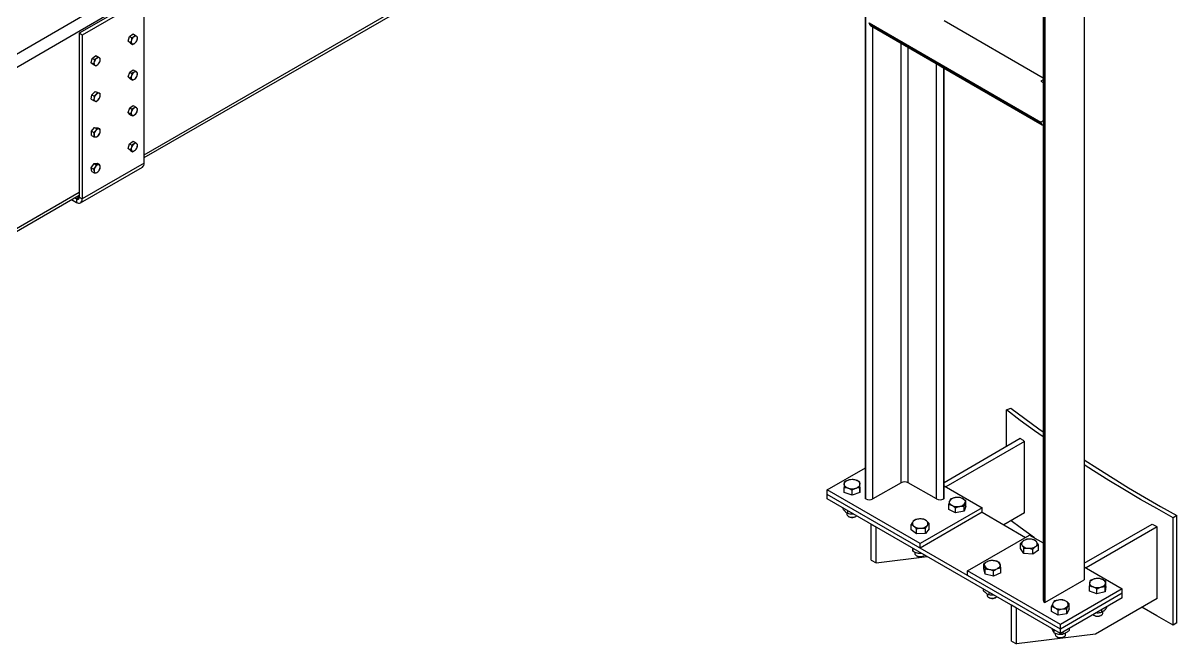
# Model space of a CAD drawing. Header units: metres. Extents: x 0 to 21025, y 0 to 14850.
# Drawn here: x 13125 to 14442, y 4757 to 5466 of the extents above; entities that cross this region are included whole.
import ezdxf

# ---------------------------------------------------------------- set-up
doc = ezdxf.new("R2010")
doc.units = ezdxf.units.M
doc.header["$LTSCALE"] = 25
doc.layers.add('SL4', color=4, linetype='Continuous')

msp = doc.modelspace()

# ---------------------------------------------------------------- linework, layer by layer
at = {"layer": 'SL4'}
for p, q in [((14336.545, 5927.356), (14336.545, 4830.211)), ((14289.577, 5900.241), (14289.577, 4806.882)), ((14291.29, 5901.231), (14291.29, 4804.494)), ((14291.643, 5901.435), (14291.643, 4804.29)), ((13262.821, 5315.477), (14129.177, 5815.614)), ((13262.821, 5312.255), (14129.177, 5812.392)), ((14086.583, 4922.669), (14086.583, 5787.803)), ((14086.936, 4922.465), (14086.936, 5788.007)), ((12277.116, 4945.677), (13214.015, 5486.537)), ((13259.453, 5495.002), (13188.743, 5454.181)), ((13262.821, 5493.058), (13192.11, 5452.237)), ((13262.821, 5305.876), (13262.821, 5493.058)), ((13220.75, 5474.871), (12283.851, 4934.011)), ((14091.073, 5466.057), (14287.153, 5352.862)), ((14091.073, 5465.648), (14091.073, 5466.057)), ((14091.073, 5465.648), (14287.153, 5352.453)), ((14092.284, 5462.97), (14288.365, 5349.775)), ((14095.209, 4922.465), (14095.209, 5461.282)), ((14176.385, 5468.649), (14289.577, 5403.305)), ((13188.743, 5454.181), (13188.743, 5266.999)), ((13192.11, 5452.237), (13188.743, 5454.181)), ((13192.11, 5452.237), (13192.11, 5265.055)), ((13244.638, 5445.143), (13246.153, 5450.395)), ((13244.638, 5445.143), (13247.151, 5443.693)), ((13247.163, 5442.897), (13244.638, 5445.143)), ((13246.153, 5450.395), (13250.194, 5453.401)), ((13246.153, 5450.395), (13248.666, 5448.945)), ((13247.151, 5443.693), (13248.729, 5442.387)), ((13247.163, 5442.897), (13249.676, 5441.446)), ((13250.194, 5453.401), (13252.707, 5451.951)), ((13252.707, 5451.951), (13251.002, 5450.266)), ((13255.232, 5449.705), (13254.285, 5450.646)), ((13249.676, 5441.446), (13252.012, 5442.767)), ((14127.347, 4941.018), (14127.347, 5442.729)), ((14135.62, 4941.018), (14135.62, 5437.953)), ((13202.263, 5420.354), (13203.508, 5425.563)), ((13202.263, 5420.354), (13204.775, 5418.904)), ((13205.007, 5418.448), (13202.263, 5420.354)), ((13203.508, 5425.563), (13207.498, 5428.865)), ((13203.508, 5425.563), (13206.021, 5424.113)), ((13204.775, 5418.904), (13206.463, 5417.769)), ((13205.007, 5418.448), (13207.519, 5416.998)), ((13207.498, 5428.865), (13210.01, 5427.415)), ((13207.519, 5416.998), (13209.83, 5418.467)), ((13210.01, 5427.415), (13208.331, 5425.581)), ((13212.755, 5425.509), (13211.698, 5426.28)), ((14167.758, 4922.465), (14167.758, 5419.4)), ((13244.612, 5404.556), (13246.332, 5409.825)), ((13244.612, 5404.556), (13247.125, 5403.106)), ((13246.959, 5402.054), (13244.612, 5404.556)), ((13246.332, 5409.825), (13250.398, 5412.59)), ((13246.332, 5409.825), (13248.844, 5408.374)), ((13250.398, 5412.59), (13252.911, 5411.14)), ((13252.911, 5411.14), (13251.193, 5409.575)), ((13255.258, 5408.638), (13254.4, 5409.706)), ((14173.107, 5416.305), (14288.365, 5349.767)), ((14176.032, 4922.465), (14176.032, 5414.616)), ((14176.385, 4922.669), (14176.385, 5414.412)), ((13246.959, 5402.054), (13249.472, 5400.603)), ((13247.125, 5403.106), (13248.614, 5401.672)), ((13249.472, 5400.603), (13251.821, 5401.804)), ((14289.577, 5400.918), (14287.153, 5399.519)), ((14287.153, 5399.519), (14289.577, 5398.121)), ((13202.423, 5378.984), (13203.111, 5384.028)), ((13202.423, 5378.984), (13204.936, 5377.534)), ((13203.111, 5384.028), (13206.94, 5387.874)), ((13203.111, 5384.028), (13205.624, 5382.578)), ((13204.936, 5377.534), (13206.822, 5376.752)), ((13206.94, 5387.874), (13209.453, 5386.423)), ((13206.94, 5387.874), (13210.081, 5386.676)), ((13209.453, 5386.423), (13207.854, 5384.318)), ((13208.077, 5376.335), (13210.307, 5378.076)), ((13210.081, 5386.676), (13212.594, 5385.225)), ((13212.594, 5385.225), (13211.339, 5385.642)), ((13244.609, 5363.773), (13246.364, 5369.043)), ((13244.609, 5363.773), (13247.122, 5362.322)), ((13246.923, 5361.225), (13244.609, 5363.773)), ((13246.364, 5369.043), (13250.434, 5371.765)), ((13246.364, 5369.043), (13248.877, 5367.592)), ((13250.434, 5371.765), (13252.947, 5370.314)), ((13252.947, 5370.314), (13251.228, 5368.771)), ((13255.261, 5367.767), (13254.42, 5368.858)), ((13246.923, 5361.225), (13249.436, 5359.775)), ((13247.122, 5362.322), (13248.595, 5360.866)), ((13249.436, 5359.775), (13251.787, 5360.954)), ((14289.577, 5354.261), (14287.153, 5352.862)), ((14287.153, 5352.862), (14287.153, 5352.453)), ((13202.717, 5342.319), (13206.252, 5346.717)), ((13202.717, 5342.319), (13205.229, 5340.868)), ((13202.717, 5337.605), (13202.717, 5342.319)), ((13202.717, 5337.605), (13205.229, 5336.154)), ((13206.252, 5346.717), (13208.765, 5345.267)), ((13206.252, 5346.717), (13209.788, 5346.401)), ((13208.765, 5345.267), (13207.313, 5342.885)), ((13208.765, 5335.838), (13210.848, 5337.855)), ((13209.788, 5346.401), (13212.3, 5344.95)), ((13212.3, 5344.95), (13210.848, 5344.926)), ((13205.229, 5336.154), (13207.313, 5335.814)), ((13244.626, 5322.764), (13246.229, 5328.025)), ((13246.229, 5328.025), (13250.282, 5330.929)), ((13246.229, 5328.025), (13248.742, 5326.575)), ((13250.282, 5330.929), (13252.795, 5329.479)), ((13252.795, 5329.479), (13251.084, 5327.844)), ((13255.244, 5327.121), (13254.336, 5328.118)), ((13244.626, 5322.764), (13247.138, 5321.314)), ((13247.075, 5320.407), (13244.626, 5322.764)), ((13247.075, 5320.407), (13249.588, 5318.956)), ((13247.138, 5321.314), (13248.679, 5319.953)), ((13249.588, 5318.956), (13251.93, 5320.226)), ((13190.137, 5260.694), (13260.848, 5301.515)), ((13262.821, 5305.876), (13192.11, 5265.055)), ((13202.423, 5300.601), (13205.564, 5305.425)), ((13202.423, 5300.601), (13204.936, 5299.15)), ((13203.111, 5296.351), (13202.423, 5300.601)), ((13205.564, 5305.425), (13209.393, 5306.001)), ((13205.564, 5305.425), (13208.077, 5303.975)), ((13208.077, 5303.975), (13206.822, 5301.38)), ((13209.393, 5306.001), (13211.906, 5304.55)), ((13211.906, 5304.55), (13210.307, 5304.08)), ((13203.111, 5296.351), (13205.624, 5294.901)), ((13205.624, 5294.901), (13207.854, 5295.006)), ((13209.453, 5295.476), (13211.339, 5297.706)), ((12322.386, 4772.576), (13188.743, 5272.713)), ((12322.386, 4769.354), (13188.743, 5269.491)), ((13179.848, 5264.356), (13185.375, 5261.166)), ((13183.216, 5266.301), (13185.375, 5265.055)), ((13188.743, 5266.999), (13185.375, 5265.055)), ((13185.375, 5265.055), (13185.375, 5261.166)), ((13188.743, 5266.999), (13192.11, 5265.055)), ((14247.651, 5024.137), (14252.716, 5026.348)), ((14247.651, 4982.601), (14247.651, 5024.137)), ((14176.385, 4941.46), (14263.543, 4991.775)), ((14268.474, 4988.141), (14178.627, 4936.274)), ((14268.474, 4906.487), (14268.474, 4988.141)), ((14043.095, 4932.874), (14086.583, 4957.978)), ((14043.095, 4927.689), (14043.095, 4932.874)), ((14149.161, 4871.643), (14043.095, 4932.874)), ((14062.356, 4929.898), (14062.356, 4935.733)), ((14071.332, 4926.875), (14062.356, 4929.898)), ((14071.332, 4926.875), (14071.332, 4932.71)), ((14080.356, 4929.851), (14071.332, 4926.875)), ((14080.403, 4935.85), (14080.356, 4929.851)), ((14080.356, 4929.851), (14080.356, 4935.686)), ((14080.403, 4935.85), (14080.403, 4941.685)), ((14127.347, 4941.018), (14095.209, 4922.465)), ((14167.758, 4922.465), (14135.62, 4941.018)), ((14176.385, 4937.568), (14219.872, 4912.464)), ((14309.321, 4774), (14043.095, 4927.689)), ((14043.095, 4922.504), (14043.095, 4927.689)), ((14149.161, 4866.458), (14043.095, 4927.689)), ((14309.321, 4768.815), (14043.095, 4922.504)), ((14086.936, 4922.465), (14086.583, 4922.669)), ((14176.385, 4922.669), (14176.032, 4922.465)), ((14181.742, 4910.544), (14181.742, 4916.379)), ((14201.434, 4914.384), (14201.434, 4920.219)), ((14060.988, 4912.175), (14060.988, 4911.348)), ((14065.38, 4906.664), (14065.38, 4905.082)), ((14066.143, 4909.199), (14066.143, 4906.139)), ((14067.136, 4902.633), (14067.818, 4902.24)), ((14074.941, 4902.24), (14075.623, 4902.633)), ((14219.872, 4912.464), (14149.161, 4871.643)), ((14219.872, 4907.279), (14149.161, 4866.458)), ((14189.545, 4906.581), (14181.742, 4910.544)), ((14189.545, 4906.581), (14189.545, 4912.416)), ((14199.391, 4908.501), (14189.545, 4906.581)), ((14201.434, 4914.384), (14199.391, 4908.501)), ((14199.391, 4908.501), (14199.391, 4914.336)), ((14219.872, 4907.279), (14219.872, 4912.464)), ((14219.872, 4907.279), (14269.475, 4878.644)), ((14268.474, 4906.487), (14244.859, 4892.854)), ((14442.4, 4903.633), (14438.02, 4900.978)), ((14442.4, 4781.151), (14442.4, 4903.633)), ((14073.878, 4901.771), (14074.941, 4902.24)), ((14098.935, 4890.268), (14093.322, 4893.509)), ((14093.322, 4852.682), (14093.322, 4893.509)), ((14098.935, 4849.441), (14098.935, 4890.268)), ((14138.82, 4887.377), (14138.82, 4893.212)), ((14159.503, 4888.566), (14159.503, 4894.401)), ((14336.545, 4849.001), (14414.272, 4893.871)), ((14419.928, 4890.656), (14338.788, 4843.815)), ((14419.928, 4809.002), (14419.928, 4890.656)), ((14438.02, 4778.497), (14438.02, 4900.978)), ((14144.882, 4882.504), (14138.82, 4887.377)), ((14144.882, 4882.504), (14144.882, 4888.339)), ((14155.224, 4883.099), (14144.882, 4882.504)), ((14155.224, 4883.099), (14155.224, 4888.934)), ((14159.503, 4888.566), (14155.224, 4883.099)), ((14203.255, 4840.416), (14273.966, 4881.236)), ((14273.966, 4881.236), (14289.577, 4872.224)), ((14140.013, 4866.555), (14140.206, 4865.247)), ((14140.721, 4866.146), (14140.721, 4862.918)), ((14149.161, 4866.458), (14149.161, 4871.643)), ((14263.678, 4865.756), (14263.678, 4871.591)), ((14267.549, 4860.189), (14263.678, 4865.756)), ((14267.549, 4860.189), (14267.549, 4866.024)), ((14277.837, 4859.34), (14277.837, 4865.175)), ((14284.254, 4864.059), (14277.837, 4859.34)), ((14284.254, 4864.059), (14284.254, 4869.895)), ((14093.322, 4852.682), (14098.935, 4849.441)), ((14098.935, 4849.441), (14157.13, 4856.673)), ((14143.161, 4861.796), (14143.161, 4860.18)), ((14144.918, 4857.731), (14145.6, 4857.337)), ((14150.191, 4860.679), (14150.191, 4860.448)), ((14150.191, 4860.448), (14150.494, 4860.504)), ((14152.723, 4857.337), (14153.405, 4857.731)), ((14277.837, 4859.34), (14267.549, 4860.189)), ((14309.321, 4779.185), (14203.255, 4840.416)), ((14203.255, 4835.231), (14203.255, 4840.416)), ((14221.883, 4842.633), (14221.883, 4848.468)), ((14223.385, 4836.696), (14221.883, 4842.633)), ((14223.385, 4836.696), (14223.385, 4842.532)), ((14233.042, 4834.479), (14223.385, 4836.696)), ((14233.042, 4834.479), (14233.042, 4840.314)), ((14241.196, 4838.199), (14233.042, 4834.479)), ((14241.196, 4838.199), (14241.196, 4844.034)), ((14336.545, 4845.11), (14380.032, 4820.005)), ((14309.321, 4774), (14203.255, 4835.231)), ((14291.643, 4804.29), (14336.545, 4830.211)), ((14361.099, 4822.622), (14361.099, 4828.458)), ((14221.256, 4819.654), (14221.256, 4817.995)), ((14225.539, 4814.321), (14225.539, 4812.624)), ((14227.699, 4815.935), (14227.699, 4813.287)), ((14380.032, 4820.005), (14309.321, 4779.185)), ((14380.032, 4814.82), (14309.321, 4774)), ((14342.396, 4817.388), (14342.396, 4823.224)), ((14350.998, 4814.022), (14342.396, 4817.388)), ((14350.998, 4814.022), (14350.998, 4819.857)), ((14360.349, 4816.639), (14350.998, 4814.022)), ((14361.099, 4822.622), (14360.349, 4816.639)), ((14360.349, 4816.639), (14360.349, 4822.474)), ((14380.032, 4814.82), (14380.032, 4820.005)), ((14380.032, 4809.635), (14380.032, 4814.82)), ((14227.296, 4810.175), (14227.978, 4809.781)), ((14235.101, 4809.781), (14235.783, 4810.175)), ((14259.095, 4797.81), (14253.483, 4801.05)), ((14253.483, 4760.223), (14253.483, 4801.05)), ((14259.095, 4756.983), (14259.095, 4797.81)), ((14291.29, 4804.494), (14291.643, 4804.29)), ((14299.283, 4793.96), (14299.283, 4799.796)), ((14380.032, 4809.635), (14309.321, 4768.815)), ((14316.67, 4791.271), (14316.67, 4797.106)), ((14319.359, 4797.066), (14316.67, 4791.271)), ((14319.359, 4797.066), (14319.359, 4802.901)), ((14419.928, 4809.002), (14349.217, 4768.182)), ((14362.113, 4799.291), (14362.113, 4798.019)), ((14306.631, 4789.718), (14299.283, 4793.96)), ((14306.631, 4789.718), (14306.631, 4795.553)), ((14316.67, 4791.271), (14306.631, 4789.718)), ((14347.504, 4789.765), (14348.186, 4789.371)), ((14350.634, 4792.665), (14351.098, 4792.614)), ((14355.309, 4789.371), (14355.991, 4789.765)), ((14356.281, 4795.924), (14356.281, 4793.053)), ((14357.748, 4792.214), (14357.748, 4793.885)), ((14301.973, 4773.057), (14301.973, 4769.718)), ((14309.321, 4774), (14309.321, 4779.185)), ((14309.321, 4768.815), (14309.321, 4774)), ((14319.359, 4774.61), (14319.359, 4772.407)), ((14442.4, 4781.151), (14438.02, 4778.497)), ((14253.483, 4760.223), (14259.095, 4756.983)), ((14349.217, 4768.182), (14259.095, 4756.983)), ((14303.321, 4769.248), (14303.321, 4767.721)), ((14305.078, 4765.273), (14305.76, 4764.879)), ((14312.011, 4770.368), (14312.011, 4768.165)), ((14312.883, 4764.879), (14313.564, 4765.273)), ((14315.321, 4767.721), (14315.321, 4769.438))]:
    msp.add_line(p, q, dxfattribs=at)
at = {"layer": 'SL4', "flags": 128}
for points in [[(14173.107, 5416.305), (14173.107, 5416.305), (14172.971, 5416.39)], [(13185.375, 5261.166), (13186.689, 5260.557), (13187.952, 5260.27), (13189.117, 5260.317), (13190.137, 5260.695), (13190.975, 5261.39), (13191.597, 5262.375), (13191.981, 5263.613), (13192.11, 5265.055)], [(14289.577, 4993.375), (14279.647, 5000.443), (14263.498, 5012.222), (14247.651, 5024.137)], [(14252.716, 5026.348), (14268.506, 5014.476), (14284.597, 5002.739), (14289.577, 4999.179)], [(14263.543, 4991.775), (14264.158, 4991.32), (14264.773, 4990.865), (14265.389, 4990.411), (14266.005, 4989.956), (14266.621, 4989.502), (14267.238, 4989.048), (14267.856, 4988.595), (14268.474, 4988.141)], [(14336.545, 4967.126), (14351.91, 4957.202), (14369.456, 4946.182), (14387.282, 4935.313), (14405.384, 4924.597), (14423.758, 4914.036), (14442.4, 4903.633)], [(14438.02, 4900.978), (14419.311, 4911.419), (14400.871, 4922.018), (14382.704, 4932.773), (14364.813, 4943.681), (14347.203, 4954.741), (14336.545, 4961.597)], [(14062.38, 4939.389), (14062.462, 4940.067), (14062.697, 4940.733), (14063.081, 4941.376), (14063.606, 4941.984), (14064.265, 4942.547), (14065.045, 4943.056), (14065.934, 4943.502), (14066.915, 4943.877)], [(14075.915, 4943.853), (14076.891, 4943.473), (14077.773, 4943.022), (14078.545, 4942.509), (14079.194, 4941.943), (14079.71, 4941.332), (14080.084, 4940.687), (14080.308, 4940.02), (14080.38, 4939.342)], [(14066.844, 4934.878), (14065.868, 4935.258), (14064.987, 4935.708), (14064.215, 4936.221), (14063.565, 4936.788), (14063.049, 4937.399), (14062.676, 4938.044), (14062.451, 4938.711), (14062.38, 4939.389)], [(14075.844, 4934.854), (14076.826, 4935.229), (14077.715, 4935.675), (14078.495, 4936.184), (14079.153, 4936.747), (14079.679, 4937.355), (14080.062, 4937.998), (14080.297, 4938.664), (14080.38, 4939.342)], [(14185.644, 4915.054), (14184.812, 4915.535), (14184.097, 4916.075), (14183.51, 4916.664), (14183.061, 4917.292), (14182.758, 4917.949), (14182.606, 4918.623), (14182.608, 4919.303), (14182.763, 4919.976)], [(14197.532, 4922.856), (14198.363, 4922.375), (14199.079, 4921.835), (14199.666, 4921.246), (14200.115, 4920.618), (14200.418, 4919.961), (14200.569, 4919.287), (14200.568, 4918.608), (14200.412, 4917.934)], [(14065.38, 4905.082), (14065.399, 4904.808), (14065.705, 4903.958), (14066.367, 4903.178), (14067.345, 4902.519), (14068.576, 4902.02), (14069.983, 4901.714), (14071.478, 4901.619), (14072.967, 4901.742), (14074.356, 4902.075)], [(14074.356, 4902.075), (14075.558, 4902.596), (14076.462, 4903.241)], [(14279.69, 4877.932), (14279.647, 4877.962), (14263.498, 4889.741), (14253.029, 4897.571)], [(14414.272, 4893.871), (14414.977, 4893.469), (14415.683, 4893.066), (14416.39, 4892.664), (14417.097, 4892.262), (14417.804, 4891.86), (14418.511, 4891.459), (14419.22, 4891.057), (14419.928, 4890.656)], [(14143.161, 4860.18), (14143.24, 4859.621), (14143.667, 4858.788), (14144.439, 4858.043), (14145.508, 4857.432), (14146.806, 4856.994), (14148.252, 4856.756), (14149.756, 4856.733)], [(14222.634, 4846.156), (14222.54, 4846.834), (14222.601, 4847.512), (14222.814, 4848.181), (14223.177, 4848.827), (14223.682, 4849.441), (14224.322, 4850.011), (14225.086, 4850.529), (14225.96, 4850.984)], [(14240.445, 4847.658), (14240.539, 4846.981), (14240.478, 4846.302), (14240.265, 4845.634), (14239.902, 4844.987), (14239.397, 4844.373), (14238.757, 4843.803), (14237.993, 4843.286), (14237.119, 4842.83)], [(14346.697, 4822.197), (14345.768, 4822.614), (14344.941, 4823.098), (14344.231, 4823.64), (14343.649, 4824.231), (14343.206, 4824.86), (14342.909, 4825.518), (14342.763, 4826.192), (14342.771, 4826.872)], [(14342.771, 4826.872), (14342.933, 4827.545), (14343.245, 4828.2), (14343.703, 4828.826), (14344.298, 4829.413), (14345.021, 4829.949), (14345.859, 4830.426), (14346.798, 4830.836), (14347.822, 4831.172)], [(14360.724, 4826.122), (14360.563, 4825.449), (14360.25, 4824.794), (14359.792, 4824.168), (14359.197, 4823.581), (14358.474, 4823.045), (14357.636, 4822.568), (14356.697, 4822.158), (14355.674, 4821.822)], [(14356.798, 4830.797), (14357.727, 4830.38), (14358.554, 4829.896), (14359.264, 4829.354), (14359.846, 4828.763), (14360.289, 4828.134), (14360.586, 4827.476), (14360.732, 4826.802), (14360.724, 4826.122)], [(14225.539, 4812.624), (14225.644, 4811.98), (14226.107, 4811.154), (14226.91, 4810.42), (14228.005, 4809.825), (14229.322, 4809.405)], [(14227.978, 4809.781), (14228.485, 4809.525), (14229.678, 4809.135)], [(14438.02, 4778.497), (14419.311, 4788.938), (14402.195, 4798.765)], [(14346.665, 4790.373), (14347.251, 4789.92), (14348.381, 4789.347)], [(14348.381, 4789.347), (14349.721, 4788.953), (14351.189, 4788.765), (14352.693, 4788.793), (14354.136, 4789.036), (14355.43, 4789.479), (14356.493, 4790.094), (14357.257, 4790.842), (14357.675, 4791.676), (14357.748, 4792.214)], [(14305.079, 4765.272), (14306.267, 4764.74), (14307.647, 4764.395), (14309.133, 4764.259), (14310.63, 4764.341), (14312.045, 4764.635), (14313.289, 4765.123), (14314.284, 4765.775), (14314.966, 4766.548), (14315.295, 4767.395), (14315.321, 4767.721)]]:
    msp.add_lwpolyline(points, dxfattribs=at)
at = {"layer": 'SL4'}
for centre, radius, start, end in [((14093.939, 5465.332), 2.884, 173.701152, 234.986667), ((13251.628, 5444.686), 3.7, 156.925252, 218.419431), ((13256.007, 5443.9), 8.097, 128.172812, 163.9655), ((13252.876, 5448.45), 2.609, 57.307992, 135.894304), ((13247.008, 5449.133), 8.097, 308.172812, 343.9655), ((13251.386, 5448.346), 3.7, 336.925252, 38.419431), ((13250.139, 5444.583), 2.609, 237.307992, 315.894304), ((13208.815, 5420.122), 3.327, 158.772762, 225.01792), ((13213.668, 5419.366), 8.192, 130.648451, 166.158769), ((13207.677, 5420.38), 2.88, 245.065748, 318.362422), ((13210.484, 5423.668), 2.88, 65.065748, 138.362422), ((13204.494, 5424.682), 8.192, 310.648451, 346.158769), ((13209.347, 5423.927), 3.327, 338.772762, 45.01792), ((13251.955, 5403.897), 4.014, 155.571372, 213.664328), ((13255.896, 5403.138), 7.972, 126.151958, 162.330718), ((13252.872, 5407.816), 2.431, 51.040901, 133.664137), ((13247.118, 5408.241), 7.972, 306.151958, 342.330718), ((13251.059, 5407.481), 4.014, 335.571372, 33.664328), ((13250.143, 5403.562), 2.431, 231.040901, 313.664137), ((13208.184, 5379.089), 2.705, 163.144586, 239.760872), ((13213.635, 5378.585), 8.142, 135.234937, 170.894434), ((13207.489, 5380.245), 3.556, 259.190488, 322.408654), ((13210.672, 5382.149), 3.556, 79.190488, 142.408654), ((13204.527, 5383.809), 8.142, 315.234937, 350.894434), ((13209.977, 5383.305), 2.705, 343.144586, 59.760872), ((13252.016, 5363.075), 4.073, 155.334324, 212.847941), ((13255.873, 5362.326), 7.944, 125.780951, 162.044368), ((13252.873, 5367.021), 2.402, 49.903861, 133.231063), ((13247.142, 5367.399), 7.944, 305.780951, 342.044368), ((13250.998, 5366.649), 4.073, 335.334324, 32.847941), ((13250.142, 5362.704), 2.402, 229.903861, 313.231063), ((14289.641, 5352.028), 2.524, 170.286256, 268.5353), ((13207.715, 5337.975), 2.199, 170.748121, 259.453222), ((13213.211, 5337.976), 7.674, 140.227928, 177.360713), ((13211.121, 5340.371), 4.564, 93.429538, 146.565085), ((13207.04, 5340.369), 4.564, 273.429538, 326.565085), ((13210.446, 5342.765), 2.199, 350.748121, 79.453222), ((13204.95, 5342.764), 7.674, 320.227928, 357.360713), ((14289.411, 5351.597), 2.106, 235.875565, 274.495886), ((13255.963, 5321.443), 8.049, 127.31434, 163.255071), ((13252.872, 5326.055), 2.529, 54.632946, 134.972736), ((13247.051, 5326.627), 8.049, 307.31434, 343.255071), ((13251.248, 5325.847), 3.833, 336.336128, 36.333951), ((13251.766, 5322.224), 3.833, 156.336128, 216.333951), ((13250.143, 5322.015), 2.529, 234.632946, 314.972736), ((13212.412, 5297.435), 6.842, 144.785011, 184.962124), ((13211.77, 5298.592), 5.679, 104.928939, 150.602354), ((13210.618, 5302.156), 1.95, 2.567703, 99.173875), ((13205.749, 5301.651), 6.842, 324.785011, 4.962124), ((13258.29, 5305.299), 4.567, 304.056351, 7.25583), ((13207.543, 5296.93), 1.95, 182.567703, 279.173875), ((13206.391, 5300.493), 5.679, 284.928939, 330.602354), ((13186.69, 5266.666), 2.08, 230.796715, 9.214037), ((14071.378, 4929.786), 14.781, 72.124453, 107.573646), ((14131.484, 4933.034), 8.992, 62.609672, 117.390328), ((14071.381, 4948.945), 14.781, 252.124453, 287.573646), ((14091.073, 4930.448), 8.992, 242.609672, 297.390328), ((14171.895, 4930.448), 8.992, 242.609672, 297.390328), ((14189.356, 4916.41), 7.495, 94.962607, 151.590267), ((14191.567, 4909.947), 14.221, 65.199202, 101.59818), ((14193.82, 4921.5), 7.495, 274.962607, 331.590267), ((14191.609, 4927.964), 14.221, 245.199202, 281.59818), ((14071.406, 4909.219), 7.848, 242.793108, 288.356334), ((14143.715, 4894.416), 3.518, 141.566779, 238.002186), ((14148.192, 4889.489), 10.144, 89.56091, 135.476739), ((14148.89, 4901.624), 12.386, 235.371843, 275.390236), ((14149.433, 4887.302), 12.386, 55.371843, 95.390236), ((14150.131, 4899.437), 10.144, 269.56091, 315.476739), ((14154.608, 4894.51), 3.518, 321.566779, 58.002186), ((14273.787, 4863.817), 12.809, 83.492832, 122.599379), ((14275.14, 4866.91), 9.633, 41.831047, 89.41446), ((14268.607, 4871.452), 3.594, 118.607237, 213.594095), ((14272.791, 4875.889), 9.633, 221.831047, 269.41446), ((14274.145, 4878.982), 12.809, 263.492832, 302.599379), ((14279.325, 4871.346), 3.594, 298.607237, 33.594095), ((14149.039, 4863.747), 7.274, 241.786953, 274.903474), ((14149.425, 4863.379), 6.883, 271.960089, 298.628916), ((14149.693, 4863.984), 7.251, 270.499116, 308.878218), ((14231.57, 4837.638), 14.477, 76.842493, 112.799156), ((14234.11, 4844.845), 6.931, 23.944731, 83.746746), ((14228.968, 4848.969), 6.931, 203.944731, 263.746746), ((14231.509, 4856.177), 14.477, 256.842493, 292.799156), ((14351.726, 4816.994), 14.705, 69.821814, 105.395734), ((14231.578, 4817.482), 8.386, 254.396266, 306.981454), ((14351.769, 4835.999), 14.705, 249.821814, 285.395734), ((14231.551, 4816.497), 7.596, 255.725741, 297.862195), ((14292.504, 4807.174), 2.942, 185.694799, 245.625342), ((14304.359, 4802.031), 3.957, 160.538998, 249.257925), ((14307.484, 4798.822), 8.216, 93.433502, 146.561121), ((14309.306, 4810.601), 13.815, 242.642825, 279.771097), ((14309.336, 4793.408), 13.815, 62.642825, 99.771097), ((14311.158, 4805.187), 8.216, 273.433502, 326.561121), ((14314.284, 4801.978), 3.957, 340.538998, 69.257925), ((14351.748, 4796.043), 7.563, 241.905973, 298.094027), ((14306.202, 4767.933), 2.888, 184.206578, 247.113563), ((14309.321, 4771.615), 7.62, 242.138082, 297.867293)]:
    msp.add_arc(centre, radius, start, end, dxfattribs=at)
for points, knots in [([(13248.224, 5446.136), (13247.982, 5445.458), (13247.675, 5444.598), (13247.242, 5443.85), (13247.151, 5443.693)], [0, 0, 0, 0, 0.78899924, 1, 1, 1, 1]), ([(13248.666, 5448.945), (13248.603, 5448.205), (13248.521, 5447.242), (13248.28, 5446.344), (13248.224, 5446.136)], [0, 0, 0, 0, 0.76815073, 1, 1, 1, 1]), ([(13251.002, 5450.266), (13250.954, 5450.23), (13250.267, 5449.725), (13249.437, 5449.321), (13248.666, 5448.945)], [0, 0, 0, 0, 0.07020058, 1, 1, 1, 1]), ([(13252.012, 5442.767), (13252.06, 5442.803), (13252.737, 5443.313), (13253.245, 5443.903), (13253.717, 5444.452)], [0, 0, 0, 0, 0.07020058, 1, 1, 1, 1]), ([(13254.285, 5450.646), (13254.255, 5450.672), (13253.824, 5451.054), (13253.245, 5451.519), (13252.707, 5451.951)], [0, 0, 0, 0, 0.07020058, 1, 1, 1, 1]), ([(13253.717, 5444.452), (13253.808, 5444.61), (13254.241, 5445.358), (13254.548, 5446.218), (13254.79, 5446.896)], [0, 0, 0, 0, 0.21100076, 1, 1, 1, 1]), ([(13254.79, 5446.896), (13254.846, 5447.104), (13255.087, 5448.002), (13255.169, 5448.965), (13255.232, 5449.705)], [0, 0, 0, 0, 0.231849272, 1, 1, 1, 1]), ([(13248.729, 5442.387), (13248.759, 5442.361), (13249.181, 5441.984), (13249.437, 5441.705), (13249.676, 5441.446)], [0, 0, 0, 0, 0.07020058, 1, 1, 1, 1]), ([(13205.714, 5421.326), (13205.508, 5420.653), (13205.246, 5419.801), (13204.857, 5419.06), (13204.775, 5418.904)], [0, 0, 0, 0, 0.78899924, 1, 1, 1, 1]), ([(13206.021, 5424.113), (13205.992, 5423.378), (13205.955, 5422.422), (13205.759, 5421.532), (13205.714, 5421.326)], [0, 0, 0, 0, 0.76815073, 1, 1, 1, 1]), ([(13208.331, 5425.581), (13208.284, 5425.542), (13207.606, 5424.987), (13206.784, 5424.534), (13206.021, 5424.113)], [0, 0, 0, 0, 0.07020058, 1, 1, 1, 1]), ([(13206.463, 5417.769), (13206.495, 5417.746), (13206.954, 5417.427), (13207.247, 5417.205), (13207.519, 5416.998)], [0, 0, 0, 0, 0.07020058, 1, 1, 1, 1]), ([(13209.83, 5418.467), (13209.877, 5418.506), (13210.546, 5419.066), (13211.045, 5419.706), (13211.509, 5420.3)], [0, 0, 0, 0, 0.07020058, 1, 1, 1, 1]), ([(13211.698, 5426.28), (13211.665, 5426.302), (13211.198, 5426.627), (13210.582, 5427.035), (13210.01, 5427.415)], [0, 0, 0, 0, 0.070200577, 1, 1, 1, 1]), ([(13211.509, 5420.3), (13211.591, 5420.456), (13211.98, 5421.197), (13212.242, 5422.05), (13212.448, 5422.722)], [0, 0, 0, 0, 0.211000762, 1, 1, 1, 1]), ([(13212.448, 5422.722), (13212.493, 5422.929), (13212.689, 5423.818), (13212.726, 5424.774), (13212.755, 5425.509)], [0, 0, 0, 0, 0.231849272, 1, 1, 1, 1]), ([(13248.3, 5405.558), (13248.031, 5404.877), (13247.69, 5404.014), (13247.223, 5403.264), (13247.125, 5403.106)], [0, 0, 0, 0, 0.78899924, 1, 1, 1, 1]), ([(13248.844, 5408.374), (13248.756, 5407.632), (13248.64, 5406.666), (13248.364, 5405.766), (13248.3, 5405.558)], [0, 0, 0, 0, 0.768150727, 1, 1, 1, 1]), ([(13251.193, 5409.575), (13251.145, 5409.542), (13250.454, 5409.078), (13249.62, 5408.713), (13248.844, 5408.374)], [0, 0, 0, 0, 0.07020058, 1, 1, 1, 1]), ([(13251.821, 5401.804), (13251.869, 5401.837), (13252.551, 5402.306), (13253.063, 5402.857), (13253.538, 5403.369)], [0, 0, 0, 0, 0.07020058, 1, 1, 1, 1]), ([(13254.4, 5409.706), (13254.372, 5409.736), (13253.971, 5410.161), (13253.422, 5410.668), (13252.911, 5411.14)], [0, 0, 0, 0, 0.070200577, 1, 1, 1, 1]), ([(13253.538, 5403.369), (13253.637, 5403.527), (13254.103, 5404.278), (13254.444, 5405.14), (13254.714, 5405.821)], [0, 0, 0, 0, 0.21100076, 1, 1, 1, 1]), ([(13254.714, 5405.821), (13254.778, 5406.03), (13255.054, 5406.93), (13255.169, 5407.896), (13255.258, 5408.638)], [0, 0, 0, 0, 0.23184927, 1, 1, 1, 1]), ([(13248.614, 5401.672), (13248.642, 5401.643), (13249.034, 5401.223), (13249.261, 5400.902), (13249.472, 5400.603)], [0, 0, 0, 0, 0.07020058, 1, 1, 1, 1]), ([(13205.596, 5379.873), (13205.464, 5379.223), (13205.297, 5378.398), (13204.999, 5377.684), (13204.936, 5377.534)], [0, 0, 0, 0, 0.78899924, 1, 1, 1, 1]), ([(13205.624, 5382.578), (13205.666, 5381.864), (13205.721, 5380.935), (13205.619, 5380.073), (13205.596, 5379.873)], [0, 0, 0, 0, 0.76815073, 1, 1, 1, 1]), ([(13207.854, 5384.318), (13207.809, 5384.273), (13207.158, 5383.626), (13206.363, 5383.083), (13205.624, 5382.578)], [0, 0, 0, 0, 0.07020058, 1, 1, 1, 1]), ([(13211.339, 5385.642), (13211.302, 5385.656), (13210.767, 5385.861), (13210.086, 5386.153), (13209.453, 5386.423)], [0, 0, 0, 0, 0.07020058, 1, 1, 1, 1]), ([(13210.307, 5378.076), (13210.352, 5378.122), (13210.994, 5378.774), (13211.467, 5379.503), (13211.906, 5380.181)], [0, 0, 0, 0, 0.07020058, 1, 1, 1, 1]), ([(13211.906, 5380.181), (13211.969, 5380.332), (13212.267, 5381.045), (13212.434, 5381.87), (13212.566, 5382.521)], [0, 0, 0, 0, 0.21100076, 1, 1, 1, 1]), ([(13212.566, 5382.521), (13212.589, 5382.721), (13212.691, 5383.583), (13212.636, 5384.512), (13212.594, 5385.225)], [0, 0, 0, 0, 0.23184927, 1, 1, 1, 1]), ([(13206.822, 5376.752), (13206.859, 5376.738), (13207.385, 5376.538), (13207.744, 5376.433), (13208.077, 5376.335)], [0, 0, 0, 0, 0.070200577, 1, 1, 1, 1]), ([(13248.315, 5364.775), (13248.041, 5364.094), (13247.693, 5363.231), (13247.221, 5362.481), (13247.122, 5362.322)], [0, 0, 0, 0, 0.788999238, 1, 1, 1, 1]), ([(13248.877, 5367.592), (13248.784, 5366.85), (13248.662, 5365.884), (13248.38, 5364.984), (13248.315, 5364.775)], [0, 0, 0, 0, 0.76815073, 1, 1, 1, 1]), ([(13251.228, 5368.771), (13251.179, 5368.739), (13250.487, 5368.282), (13249.653, 5367.924), (13248.877, 5367.592)], [0, 0, 0, 0, 0.07020058, 1, 1, 1, 1]), ([(13254.42, 5368.858), (13254.392, 5368.889), (13253.997, 5369.321), (13253.452, 5369.836), (13252.947, 5370.314)], [0, 0, 0, 0, 0.070200577, 1, 1, 1, 1]), ([(13253.506, 5362.497), (13253.605, 5362.655), (13254.077, 5363.406), (13254.425, 5364.269), (13254.699, 5364.95)], [0, 0, 0, 0, 0.211000762, 1, 1, 1, 1]), ([(13254.699, 5364.95), (13254.765, 5365.158), (13255.046, 5366.059), (13255.168, 5367.025), (13255.261, 5367.767)], [0, 0, 0, 0, 0.23184927, 1, 1, 1, 1]), ([(13248.595, 5360.866), (13248.622, 5360.836), (13249.008, 5360.409), (13249.23, 5360.08), (13249.436, 5359.775)], [0, 0, 0, 0, 0.07020058, 1, 1, 1, 1]), ([(13251.787, 5360.954), (13251.835, 5360.986), (13252.517, 5361.448), (13253.029, 5361.992), (13253.506, 5362.497)], [0, 0, 0, 0, 0.07020058, 1, 1, 1, 1]), ([(13207.313, 5342.885), (13207.271, 5342.833), (13206.669, 5342.093), (13205.923, 5341.459), (13205.229, 5340.868)], [0, 0, 0, 0, 0.07020058, 1, 1, 1, 1]), ([(13205.229, 5340.868), (13205.359, 5340.197), (13205.527, 5339.322), (13205.542, 5338.516), (13205.545, 5338.329)], [0, 0, 0, 0, 0.768150727, 1, 1, 1, 1]), ([(13205.545, 5338.329), (13205.505, 5337.722), (13205.455, 5336.953), (13205.269, 5336.293), (13205.229, 5336.154)], [0, 0, 0, 0, 0.788999238, 1, 1, 1, 1]), ([(13210.848, 5344.926), (13210.806, 5344.93), (13210.205, 5344.986), (13209.459, 5345.131), (13208.765, 5345.267)], [0, 0, 0, 0, 0.07020058, 1, 1, 1, 1]), ([(13210.848, 5337.855), (13210.89, 5337.907), (13211.483, 5338.652), (13211.906, 5339.473), (13212.3, 5340.236)], [0, 0, 0, 0, 0.07020058, 1, 1, 1, 1]), ([(13212.616, 5342.411), (13212.613, 5342.598), (13212.598, 5343.404), (13212.43, 5344.279), (13212.3, 5344.95)], [0, 0, 0, 0, 0.23184927, 1, 1, 1, 1]), ([(13212.3, 5340.236), (13212.34, 5340.375), (13212.526, 5341.035), (13212.576, 5341.804), (13212.616, 5342.411)], [0, 0, 0, 0, 0.21100076, 1, 1, 1, 1]), ([(13207.313, 5335.814), (13207.355, 5335.81), (13207.947, 5335.759), (13208.371, 5335.8), (13208.765, 5335.838)], [0, 0, 0, 0, 0.07020058, 1, 1, 1, 1]), ([(13248.742, 5326.575), (13248.668, 5325.834), (13248.571, 5324.869), (13248.315, 5323.97), (13248.256, 5323.762)], [0, 0, 0, 0, 0.76815073, 1, 1, 1, 1]), ([(13251.084, 5327.844), (13251.036, 5327.81), (13250.347, 5327.323), (13249.515, 5326.935), (13248.742, 5326.575)], [0, 0, 0, 0, 0.07020058, 1, 1, 1, 1]), ([(13254.336, 5328.118), (13254.306, 5328.146), (13253.888, 5328.546), (13253.322, 5329.029), (13252.795, 5329.479)], [0, 0, 0, 0, 0.07020058, 1, 1, 1, 1]), ([(13253.641, 5321.86), (13253.735, 5322.018), (13254.183, 5322.767), (13254.504, 5323.629), (13254.758, 5324.308)], [0, 0, 0, 0, 0.21100076, 1, 1, 1, 1]), ([(13254.758, 5324.308), (13254.818, 5324.517), (13255.074, 5325.416), (13255.17, 5326.38), (13255.244, 5327.121)], [0, 0, 0, 0, 0.23184927, 1, 1, 1, 1]), ([(13248.256, 5323.762), (13248.002, 5323.082), (13247.68, 5322.221), (13247.233, 5321.472), (13247.138, 5321.314)], [0, 0, 0, 0, 0.78899924, 1, 1, 1, 1]), ([(13248.679, 5319.953), (13248.707, 5319.925), (13249.116, 5319.53), (13249.361, 5319.233), (13249.588, 5318.956)], [0, 0, 0, 0, 0.07020058, 1, 1, 1, 1]), ([(13251.93, 5320.226), (13251.978, 5320.261), (13252.658, 5320.753), (13253.167, 5321.327), (13253.641, 5321.86)], [0, 0, 0, 0, 0.07020058, 1, 1, 1, 1]), ([(13206.822, 5301.38), (13206.785, 5301.323), (13206.25, 5300.511), (13205.569, 5299.806), (13204.936, 5299.15)], [0, 0, 0, 0, 0.07020058, 1, 1, 1, 1]), ([(13204.936, 5299.15), (13205.152, 5298.537), (13205.434, 5297.739), (13205.565, 5297.012), (13205.596, 5296.843)], [0, 0, 0, 0, 0.76815073, 1, 1, 1, 1]), ([(13210.307, 5304.08), (13210.261, 5304.074), (13209.61, 5303.979), (13208.816, 5303.977), (13208.077, 5303.975)], [0, 0, 0, 0, 0.07020058, 1, 1, 1, 1]), ([(13211.339, 5297.706), (13211.376, 5297.763), (13211.902, 5298.58), (13212.26, 5299.472), (13212.594, 5300.3)], [0, 0, 0, 0, 0.07020058, 1, 1, 1, 1]), ([(13212.566, 5302.243), (13212.535, 5302.412), (13212.404, 5303.139), (13212.122, 5303.937), (13211.906, 5304.55)], [0, 0, 0, 0, 0.231849272, 1, 1, 1, 1]), ([(13212.594, 5300.3), (13212.61, 5300.424), (13212.684, 5301.008), (13212.618, 5301.698), (13212.566, 5302.243)], [0, 0, 0, 0, 0.211000762, 1, 1, 1, 1]), ([(13205.596, 5296.843), (13205.648, 5296.298), (13205.714, 5295.608), (13205.64, 5295.024), (13205.624, 5294.901)], [0, 0, 0, 0, 0.78899924, 1, 1, 1, 1]), ([(13207.854, 5295.006), (13207.899, 5295.013), (13208.541, 5295.112), (13209.014, 5295.301), (13209.453, 5295.476)], [0, 0, 0, 0, 0.07020058, 1, 1, 1, 1]), ([(14066.915, 4943.877), (14065.688, 4943.386), (14064.16, 4942.776), (14062.692, 4941.904), (14062.404, 4941.732)], [0, 0, 0, 0, 0.8036473, 1, 1, 1, 1]), ([(14071.427, 4944.708), (14070.267, 4944.597), (14068.778, 4944.455), (14067.252, 4943.981), (14066.915, 4943.877)], [0, 0, 0, 0, 0.77963608, 1, 1, 1, 1]), ([(14075.915, 4943.853), (14075.809, 4943.888), (14075.003, 4944.153), (14073.484, 4944.522), (14072.117, 4944.646), (14071.427, 4944.708)], [0, 0, 0, 0, 0.07009003, 0.53078443, 1, 1, 1, 1]), ([(14080.403, 4941.685), (14079.674, 4942.114), (14078.203, 4942.98), (14076.683, 4943.56), (14075.915, 4943.853)], [0, 0, 0, 0, 0.495457963, 1, 1, 1, 1]), ([(14062.38, 4939.389), (14062.379, 4939.317), (14062.375, 4938.773), (14062.367, 4937.614), (14062.36, 4936.364), (14062.356, 4935.733)], [0, 0, 0, 0, 0.07009003, 0.53078443, 1, 1, 1, 1]), ([(14062.356, 4935.733), (14063.085, 4935.671), (14064.556, 4935.546), (14066.077, 4935.102), (14066.844, 4934.878)], [0, 0, 0, 0, 0.495457963, 1, 1, 1, 1]), ([(14062.404, 4941.732), (14062.4, 4941.429), (14062.392, 4940.816), (14062.384, 4939.868), (14062.38, 4939.389)], [0, 0, 0, 0, 0.495457963, 1, 1, 1, 1]), ([(14066.844, 4934.878), (14066.951, 4934.841), (14067.756, 4934.564), (14069.275, 4933.909), (14070.642, 4933.112), (14071.332, 4932.71)], [0, 0, 0, 0, 0.070090032, 0.530784434, 1, 1, 1, 1]), ([(14071.332, 4932.71), (14071.621, 4932.881), (14073.089, 4933.753), (14074.617, 4934.364), (14075.844, 4934.854)], [0, 0, 0, 0, 0.1963527, 1, 1, 1, 1]), ([(14075.844, 4934.854), (14076.181, 4934.958), (14077.707, 4935.432), (14079.195, 4935.575), (14080.356, 4935.686)], [0, 0, 0, 0, 0.22036392, 1, 1, 1, 1]), ([(14080.356, 4935.686), (14080.36, 4936.356), (14080.368, 4937.71), (14080.376, 4938.794), (14080.38, 4939.342)], [0, 0, 0, 0, 0.49545796, 1, 1, 1, 1]), ([(14080.38, 4939.342), (14080.38, 4939.412), (14080.384, 4939.945), (14080.392, 4940.816), (14080.4, 4941.394), (14080.403, 4941.685)], [0, 0, 0, 0, 0.07009003, 0.53078443, 1, 1, 1, 1]), ([(14182.763, 4919.976), (14182.739, 4919.906), (14182.556, 4919.372), (14182.21, 4918.233), (14181.899, 4917.001), (14181.742, 4916.379)], [0, 0, 0, 0, 0.07009003, 0.53078443, 1, 1, 1, 1]), ([(14181.742, 4916.379), (14182.376, 4916.241), (14183.655, 4915.961), (14184.977, 4915.358), (14185.644, 4915.054)], [0, 0, 0, 0, 0.49545796, 1, 1, 1, 1]), ([(14183.785, 4922.261), (14183.619, 4921.967), (14183.284, 4921.373), (14182.938, 4920.445), (14182.763, 4919.976)], [0, 0, 0, 0, 0.49545796, 1, 1, 1, 1]), ([(14188.708, 4923.878), (14187.368, 4923.531), (14185.702, 4923.099), (14184.099, 4922.399), (14183.785, 4922.261)], [0, 0, 0, 0, 0.8036473, 1, 1, 1, 1]), ([(14193.631, 4924.181), (14192.364, 4924.206), (14190.74, 4924.238), (14189.075, 4923.943), (14188.708, 4923.878)], [0, 0, 0, 0, 0.77963608, 1, 1, 1, 1]), ([(14197.532, 4922.856), (14197.44, 4922.902), (14196.739, 4923.252), (14195.419, 4923.779), (14194.23, 4924.046), (14193.631, 4924.181)], [0, 0, 0, 0, 0.07009003, 0.53078443, 1, 1, 1, 1]), ([(14201.434, 4920.219), (14200.8, 4920.724), (14199.521, 4921.744), (14198.199, 4922.483), (14197.532, 4922.856)], [0, 0, 0, 0, 0.49545796, 1, 1, 1, 1]), ([(14199.391, 4914.336), (14199.557, 4914.998), (14199.892, 4916.332), (14200.238, 4917.397), (14200.412, 4917.934)], [0, 0, 0, 0, 0.49545796, 1, 1, 1, 1]), ([(14200.412, 4917.934), (14200.437, 4918.003), (14200.62, 4918.525), (14200.966, 4919.377), (14201.277, 4919.936), (14201.434, 4920.219)], [0, 0, 0, 0, 0.070090032, 0.530784434, 1, 1, 1, 1]), ([(14060.988, 4911.348), (14061.204, 4911.03), (14062.044, 4909.796), (14062.917, 4908.815), (14063.565, 4908.087)], [0, 0, 0, 0, 0.25755135, 1, 1, 1, 1]), ([(14063.565, 4908.087), (14063.799, 4907.86), (14064.672, 4907.014), (14065.521, 4906.508), (14066.143, 4906.139)], [0, 0, 0, 0, 0.26863361, 1, 1, 1, 1]), ([(14066.143, 4906.139), (14066.986, 4905.953), (14068.69, 4905.578), (14070.45, 4905.505), (14071.339, 4905.468)], [0, 0, 0, 0, 0.49545796, 1, 1, 1, 1]), ([(14071.339, 4905.468), (14071.462, 4905.468), (14071.849, 4905.466), (14072.232, 4905.506), (14072.494, 4905.532)], [0, 0, 0, 0, 0.31878799, 1, 1, 1, 1]), ([(14185.644, 4915.054), (14185.736, 4915.006), (14186.436, 4914.645), (14187.757, 4913.831), (14188.945, 4912.891), (14189.545, 4912.416)], [0, 0, 0, 0, 0.07009003, 0.53078443, 1, 1, 1, 1]), ([(14189.545, 4912.416), (14189.86, 4912.554), (14191.462, 4913.254), (14193.129, 4913.686), (14194.468, 4914.033)], [0, 0, 0, 0, 0.1963527, 1, 1, 1, 1]), ([(14194.468, 4914.033), (14194.835, 4914.098), (14196.501, 4914.393), (14198.125, 4914.361), (14199.391, 4914.336)], [0, 0, 0, 0, 0.220363923, 1, 1, 1, 1]), ([(14140.96, 4896.602), (14140.909, 4896.537), (14140.525, 4896.04), (14139.801, 4894.972), (14139.149, 4893.802), (14138.82, 4893.212)], [0, 0, 0, 0, 0.07009003, 0.53078443, 1, 1, 1, 1]), ([(14138.82, 4893.212), (14139.313, 4893), (14140.306, 4892.572), (14141.333, 4891.814), (14141.851, 4891.432)], [0, 0, 0, 0, 0.49545796, 1, 1, 1, 1]), ([(14143.099, 4898.679), (14142.752, 4898.419), (14142.051, 4897.893), (14141.326, 4897.035), (14140.96, 4896.602)], [0, 0, 0, 0, 0.49545796, 1, 1, 1, 1]), ([(14141.851, 4891.432), (14141.923, 4891.374), (14142.467, 4890.93), (14143.493, 4889.962), (14144.417, 4888.884), (14144.882, 4888.339)], [0, 0, 0, 0, 0.07009003, 0.53078443, 1, 1, 1, 1]), ([(14148.27, 4899.633), (14146.863, 4899.466), (14145.113, 4899.259), (14143.43, 4898.775), (14143.099, 4898.679)], [0, 0, 0, 0, 0.8036473, 1, 1, 1, 1]), ([(14144.882, 4888.339), (14145.213, 4888.435), (14146.896, 4888.919), (14148.646, 4889.126), (14150.053, 4889.293)], [0, 0, 0, 0, 0.1963527, 1, 1, 1, 1]), ([(14153.44, 4899.274), (14152.111, 4899.469), (14150.405, 4899.719), (14148.655, 4899.649), (14148.27, 4899.633)], [0, 0, 0, 0, 0.779636077, 1, 1, 1, 1]), ([(14150.053, 4889.293), (14150.439, 4889.309), (14152.188, 4889.379), (14153.894, 4889.129), (14155.224, 4888.934)], [0, 0, 0, 0, 0.22036392, 1, 1, 1, 1]), ([(14156.472, 4897.494), (14156.4, 4897.551), (14155.856, 4897.982), (14154.83, 4898.663), (14153.906, 4899.069), (14153.44, 4899.274)], [0, 0, 0, 0, 0.07009003, 0.53078443, 1, 1, 1, 1]), ([(14155.224, 4888.934), (14155.571, 4889.561), (14156.272, 4890.827), (14156.997, 4891.822), (14157.363, 4892.324)], [0, 0, 0, 0, 0.49545796, 1, 1, 1, 1]), ([(14159.503, 4894.401), (14159.01, 4894.98), (14158.017, 4896.149), (14156.99, 4897.043), (14156.472, 4897.494)], [0, 0, 0, 0, 0.49545796, 1, 1, 1, 1]), ([(14157.363, 4892.324), (14157.414, 4892.388), (14157.798, 4892.872), (14158.522, 4893.654), (14159.174, 4894.15), (14159.503, 4894.401)], [0, 0, 0, 0, 0.07009003, 0.53078443, 1, 1, 1, 1]), ([(14270.095, 4876.311), (14269.574, 4876.111), (14268.522, 4875.708), (14267.435, 4874.976), (14266.886, 4874.607)], [0, 0, 0, 0, 0.495457963, 1, 1, 1, 1]), ([(14275.239, 4876.543), (14273.839, 4876.573), (14272.098, 4876.61), (14270.423, 4876.36), (14270.095, 4876.311)], [0, 0, 0, 0, 0.8036473, 1, 1, 1, 1]), ([(14280.383, 4875.462), (14279.059, 4875.843), (14277.362, 4876.331), (14275.622, 4876.505), (14275.239, 4876.543)], [0, 0, 0, 0, 0.77963608, 1, 1, 1, 1]), ([(14140.206, 4865.247), (14140.253, 4864.985), (14140.427, 4864.011), (14140.596, 4863.38), (14140.721, 4862.918)], [0, 0, 0, 0, 0.26863361, 1, 1, 1, 1]), ([(14140.721, 4862.918), (14141.49, 4862.534), (14143.042, 4861.759), (14144.646, 4861.272), (14145.456, 4861.027)], [0, 0, 0, 0, 0.49545796, 1, 1, 1, 1]), ([(14266.886, 4874.607), (14266.81, 4874.551), (14266.234, 4874.121), (14265.149, 4873.179), (14264.171, 4872.124), (14263.678, 4871.591)], [0, 0, 0, 0, 0.07009003, 0.53078443, 1, 1, 1, 1]), ([(14263.678, 4871.591), (14263.992, 4871.323), (14264.627, 4870.781), (14265.283, 4869.906), (14265.614, 4869.464)], [0, 0, 0, 0, 0.49545796, 1, 1, 1, 1]), ([(14265.614, 4869.464), (14265.659, 4869.397), (14266.007, 4868.892), (14266.662, 4867.806), (14267.252, 4866.622), (14267.549, 4866.024)], [0, 0, 0, 0, 0.070090032, 0.530784434, 1, 1, 1, 1]), ([(14267.549, 4866.024), (14267.878, 4866.073), (14269.552, 4866.323), (14271.294, 4866.286), (14272.693, 4866.256)], [0, 0, 0, 0, 0.1963527, 1, 1, 1, 1]), ([(14272.693, 4866.256), (14273.077, 4866.218), (14274.817, 4866.045), (14276.514, 4865.556), (14277.837, 4865.175)], [0, 0, 0, 0, 0.220363923, 1, 1, 1, 1]), ([(14277.837, 4865.175), (14278.358, 4865.742), (14279.41, 4866.886), (14280.497, 4867.754), (14281.045, 4868.191)], [0, 0, 0, 0, 0.49545796, 1, 1, 1, 1]), ([(14282.318, 4873.335), (14282.272, 4873.4), (14281.925, 4873.894), (14281.27, 4874.693), (14280.68, 4875.204), (14280.383, 4875.462)], [0, 0, 0, 0, 0.07009003, 0.53078443, 1, 1, 1, 1]), ([(14281.045, 4868.191), (14281.121, 4868.247), (14281.697, 4868.664), (14282.783, 4869.319), (14283.761, 4869.702), (14284.254, 4869.895)], [0, 0, 0, 0, 0.07009003, 0.53078443, 1, 1, 1, 1]), ([(14284.254, 4869.895), (14283.939, 4870.53), (14283.305, 4871.813), (14282.649, 4872.824), (14282.318, 4873.335)], [0, 0, 0, 0, 0.495457963, 1, 1, 1, 1]), ([(14145.456, 4861.027), (14145.568, 4860.998), (14146.418, 4860.783), (14148.021, 4860.508), (14149.463, 4860.468), (14150.191, 4860.448)], [0, 0, 0, 0, 0.070090032, 0.530784434, 1, 1, 1, 1]), ([(14225.96, 4850.984), (14225.863, 4850.939), (14225.131, 4850.599), (14223.752, 4849.827), (14222.51, 4848.924), (14221.883, 4848.468)], [0, 0, 0, 0, 0.07009003, 0.53078443, 1, 1, 1, 1]), ([(14230.037, 4852.187), (14229.375, 4852.069), (14228.039, 4851.829), (14226.657, 4851.267), (14225.96, 4850.984)], [0, 0, 0, 0, 0.49545796, 1, 1, 1, 1]), ([(14234.865, 4851.735), (14233.552, 4851.951), (14231.917, 4852.22), (14230.346, 4852.192), (14230.037, 4852.187)], [0, 0, 0, 0, 0.8036473, 1, 1, 1, 1]), ([(14239.694, 4849.97), (14238.452, 4850.527), (14236.859, 4851.241), (14235.225, 4851.646), (14234.865, 4851.735)], [0, 0, 0, 0, 0.77963608, 1, 1, 1, 1]), ([(14240.445, 4847.658), (14240.427, 4847.728), (14240.292, 4848.255), (14240.038, 4849.116), (14239.809, 4849.684), (14239.694, 4849.97)], [0, 0, 0, 0, 0.07009003, 0.53078443, 1, 1, 1, 1]), ([(14221.883, 4848.468), (14222.005, 4848.169), (14222.251, 4847.567), (14222.506, 4846.629), (14222.634, 4846.156)], [0, 0, 0, 0, 0.49545796, 1, 1, 1, 1]), ([(14222.634, 4846.156), (14222.652, 4846.085), (14222.787, 4845.546), (14223.041, 4844.398), (14223.27, 4843.158), (14223.385, 4842.532)], [0, 0, 0, 0, 0.07009003, 0.53078443, 1, 1, 1, 1]), ([(14223.385, 4842.532), (14223.694, 4842.537), (14225.265, 4842.564), (14226.9, 4842.295), (14228.213, 4842.079)], [0, 0, 0, 0, 0.1963527, 1, 1, 1, 1]), ([(14228.213, 4842.079), (14228.573, 4841.99), (14230.207, 4841.585), (14231.8, 4840.871), (14233.042, 4840.314)], [0, 0, 0, 0, 0.22036392, 1, 1, 1, 1]), ([(14233.042, 4840.314), (14233.704, 4840.8), (14235.04, 4841.78), (14236.422, 4842.478), (14237.119, 4842.83)], [0, 0, 0, 0, 0.49545796, 1, 1, 1, 1]), ([(14237.119, 4842.83), (14237.216, 4842.874), (14237.947, 4843.202), (14239.327, 4843.688), (14240.569, 4843.918), (14241.196, 4844.034)], [0, 0, 0, 0, 0.07009003, 0.53078443, 1, 1, 1, 1]), ([(14241.196, 4844.034), (14241.074, 4844.699), (14240.828, 4846.042), (14240.573, 4847.116), (14240.445, 4847.658)], [0, 0, 0, 0, 0.49545796, 1, 1, 1, 1]), ([(14342.771, 4826.872), (14342.762, 4826.8), (14342.695, 4826.257), (14342.568, 4825.101), (14342.454, 4823.853), (14342.396, 4823.224)], [0, 0, 0, 0, 0.070090032, 0.530784434, 1, 1, 1, 1]), ([(14343.146, 4829.207), (14343.085, 4828.905), (14342.962, 4828.294), (14342.835, 4827.349), (14342.771, 4826.872)], [0, 0, 0, 0, 0.49545796, 1, 1, 1, 1]), ([(14347.822, 4831.172), (14347.711, 4831.14), (14346.872, 4830.9), (14345.289, 4830.313), (14343.865, 4829.578), (14343.146, 4829.207)], [0, 0, 0, 0, 0.070090032, 0.530784434, 1, 1, 1, 1]), ([(14352.497, 4831.824), (14351.738, 4831.795), (14350.205, 4831.737), (14348.621, 4831.361), (14347.822, 4831.172)], [0, 0, 0, 0, 0.495457963, 1, 1, 1, 1]), ([(14356.798, 4830.797), (14355.628, 4831.17), (14354.172, 4831.633), (14352.772, 4831.793), (14352.497, 4831.824)], [0, 0, 0, 0, 0.8036473, 1, 1, 1, 1]), ([(14361.099, 4828.458), (14359.993, 4829.162), (14358.574, 4830.066), (14357.119, 4830.665), (14356.798, 4830.797)], [0, 0, 0, 0, 0.77963608, 1, 1, 1, 1]), ([(14360.349, 4822.474), (14360.41, 4823.143), (14360.533, 4824.494), (14360.66, 4825.576), (14360.724, 4826.122)], [0, 0, 0, 0, 0.49545796, 1, 1, 1, 1]), ([(14360.724, 4826.122), (14360.733, 4826.192), (14360.8, 4826.723), (14360.927, 4827.593), (14361.041, 4828.168), (14361.099, 4828.458)], [0, 0, 0, 0, 0.07009003, 0.53078443, 1, 1, 1, 1]), ([(14221.256, 4817.995), (14221.779, 4817.429), (14222.835, 4816.287), (14223.927, 4815.422), (14224.478, 4814.985)], [0, 0, 0, 0, 0.49545796, 1, 1, 1, 1]), ([(14224.478, 4814.985), (14224.554, 4814.93), (14225.132, 4814.513), (14226.222, 4813.86), (14227.204, 4813.479), (14227.699, 4813.287)], [0, 0, 0, 0, 0.07009003, 0.53078443, 1, 1, 1, 1]), ([(14227.699, 4813.287), (14228.534, 4813.174), (14230.219, 4812.946), (14231.961, 4813.025), (14232.84, 4813.065)], [0, 0, 0, 0, 0.49545796, 1, 1, 1, 1]), ([(14342.396, 4823.224), (14342.671, 4823.192), (14344.071, 4823.032), (14345.527, 4822.569), (14346.697, 4822.197)], [0, 0, 0, 0, 0.1963527, 1, 1, 1, 1]), ([(14346.697, 4822.197), (14347.018, 4822.065), (14348.473, 4821.465), (14349.892, 4820.562), (14350.998, 4819.857)], [0, 0, 0, 0, 0.22036392, 1, 1, 1, 1]), ([(14350.998, 4819.857), (14351.757, 4820.253), (14353.29, 4821.052), (14354.874, 4821.564), (14355.674, 4821.822)], [0, 0, 0, 0, 0.49545796, 1, 1, 1, 1]), ([(14355.674, 4821.822), (14355.784, 4821.852), (14356.624, 4822.081), (14358.206, 4822.38), (14359.631, 4822.443), (14360.349, 4822.474)], [0, 0, 0, 0, 0.070090032, 0.530784434, 1, 1, 1, 1]), ([(14300.628, 4803.349), (14300.596, 4803.28), (14300.355, 4802.754), (14299.899, 4801.63), (14299.49, 4800.411), (14299.283, 4799.796)], [0, 0, 0, 0, 0.07009003, 0.53078443, 1, 1, 1, 1]), ([(14299.283, 4799.796), (14299.518, 4799.736), (14300.714, 4799.434), (14301.958, 4798.822), (14302.957, 4798.331)], [0, 0, 0, 0, 0.1963527, 1, 1, 1, 1]), ([(14301.973, 4805.591), (14301.754, 4805.303), (14301.313, 4804.724), (14300.858, 4803.81), (14300.628, 4803.349)], [0, 0, 0, 0, 0.49545796, 1, 1, 1, 1]), ([(14306.992, 4807.023), (14306.873, 4807.004), (14305.972, 4806.859), (14304.273, 4806.453), (14302.744, 4805.88), (14301.973, 4805.591)], [0, 0, 0, 0, 0.070090032, 0.530784434, 1, 1, 1, 1]), ([(14302.957, 4798.331), (14303.231, 4798.166), (14304.474, 4797.419), (14305.686, 4796.371), (14306.631, 4795.553)], [0, 0, 0, 0, 0.22036392, 1, 1, 1, 1]), ([(14312.011, 4807.143), (14311.196, 4807.201), (14309.551, 4807.316), (14307.85, 4807.122), (14306.992, 4807.023)], [0, 0, 0, 0, 0.49545796, 1, 1, 1, 1]), ([(14311.651, 4796.986), (14311.77, 4797.004), (14312.67, 4797.137), (14314.369, 4797.257), (14315.898, 4797.157), (14316.67, 4797.106)], [0, 0, 0, 0, 0.07009003, 0.53078443, 1, 1, 1, 1]), ([(14315.685, 4805.679), (14314.686, 4806.17), (14313.442, 4806.781), (14312.246, 4807.084), (14312.011, 4807.143)], [0, 0, 0, 0, 0.8036473, 1, 1, 1, 1]), ([(14319.359, 4802.901), (14318.414, 4803.718), (14317.202, 4804.767), (14315.959, 4805.514), (14315.685, 4805.679)], [0, 0, 0, 0, 0.77963608, 1, 1, 1, 1]), ([(14316.67, 4797.106), (14316.888, 4797.76), (14317.329, 4799.08), (14317.785, 4800.13), (14318.015, 4800.66)], [0, 0, 0, 0, 0.49545796, 1, 1, 1, 1]), ([(14318.015, 4800.66), (14318.046, 4800.728), (14318.288, 4801.242), (14318.743, 4802.079), (14319.153, 4802.626), (14319.359, 4802.901)], [0, 0, 0, 0, 0.07009003, 0.53078443, 1, 1, 1, 1]), ([(14362.113, 4798.019), (14361.868, 4797.712), (14360.918, 4796.518), (14359.93, 4795.578), (14359.197, 4794.88)], [0, 0, 0, 0, 0.25755135, 1, 1, 1, 1]), ([(14306.631, 4795.553), (14307.447, 4795.863), (14309.092, 4796.488), (14310.792, 4796.819), (14311.651, 4796.986)], [0, 0, 0, 0, 0.49545796, 1, 1, 1, 1]), ([(14351.098, 4792.614), (14351.221, 4792.609), (14352.151, 4792.576), (14353.905, 4792.646), (14355.484, 4792.917), (14356.281, 4793.053)], [0, 0, 0, 0, 0.07009003, 0.53078443, 1, 1, 1, 1]), ([(14359.197, 4794.88), (14358.932, 4794.664), (14357.945, 4793.86), (14356.984, 4793.394), (14356.281, 4793.053)], [0, 0, 0, 0, 0.26863361, 1, 1, 1, 1]), ([(14299.675, 4774.383), (14299.764, 4774.123), (14300.075, 4773.206), (14300.397, 4772.479), (14300.628, 4771.959)], [0, 0, 0, 0, 0.28426094, 1, 1, 1, 1]), ([(14300.628, 4771.959), (14300.66, 4771.891), (14300.901, 4771.377), (14301.356, 4770.539), (14301.766, 4769.993), (14301.973, 4769.718)], [0, 0, 0, 0, 0.07009003, 0.53078443, 1, 1, 1, 1]), ([(14319.359, 4772.407), (14319.051, 4772.13), (14317.853, 4771.054), (14316.609, 4770.236), (14315.685, 4769.629)], [0, 0, 0, 0, 0.25755135, 1, 1, 1, 1]), ([(14301.973, 4769.718), (14302.788, 4769.408), (14304.433, 4768.783), (14306.134, 4768.452), (14306.992, 4768.285)], [0, 0, 0, 0, 0.49545796, 1, 1, 1, 1]), ([(14306.992, 4768.285), (14307.111, 4768.267), (14308.012, 4768.134), (14309.71, 4768.014), (14311.239, 4768.114), (14312.011, 4768.165)], [0, 0, 0, 0, 0.07009003, 0.53078443, 1, 1, 1, 1]), ([(14315.685, 4769.629), (14315.351, 4769.446), (14314.107, 4768.765), (14312.896, 4768.418), (14312.011, 4768.165)], [0, 0, 0, 0, 0.26863361, 1, 1, 1, 1])]:
    msp.add_open_spline(points, degree=3, knots=knots, dxfattribs=at)

doc.saveas('drawing.dxf')
